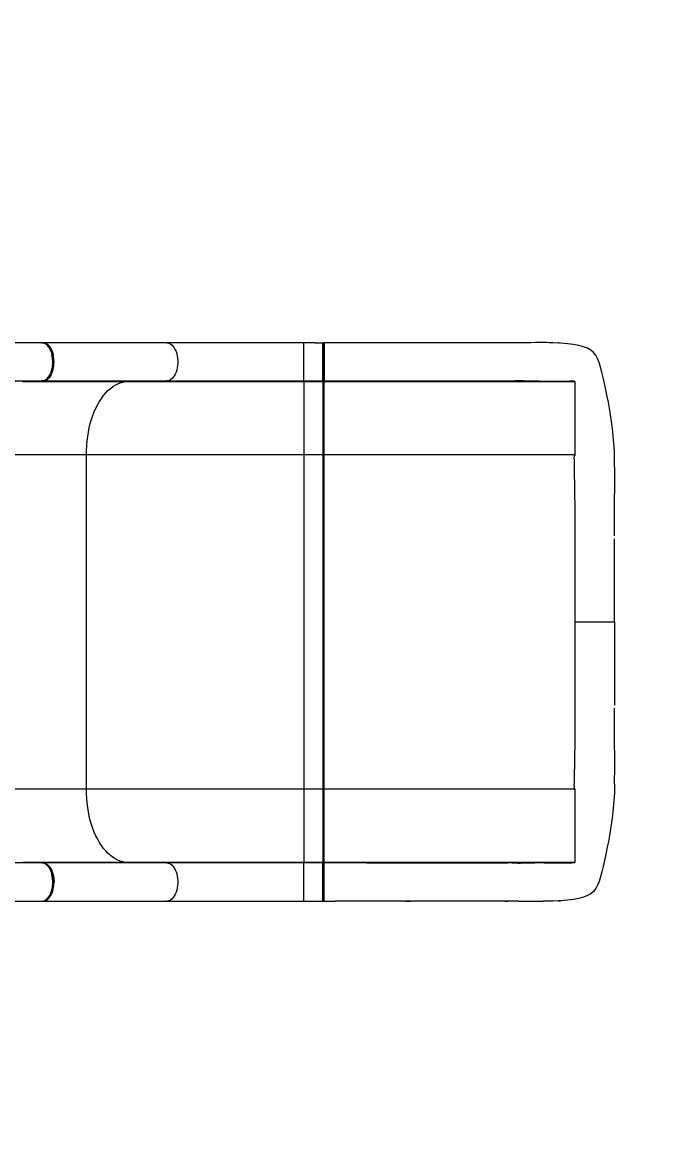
# Model space of a CAD drawing. Header units: millimetres. Extents: x -3852 to 3754, y -3689 to 3034.
# Drawn here: x 682 to 1476, y -1707 to -314 of the extents above; entities that cross this region are included whole.
import ezdxf

# ---------------------------------------------------------------- set-up
doc = ezdxf.new("R2010")
doc.units = ezdxf.units.MM
for name, color, linetype in [('DIKOM_ОБЪЕКТ', 7, 'Continuous'), ('DIKOM_РАЗМЕР_ЗОНА', 7, 'Continuous'), ('DIKOM_РАЗМЕР_ОБЪЕКТА', 7, 'Continuous')]:
    doc.layers.add(name, color=color, linetype=linetype)
doc.styles.add('style1', font='arial.ttf', dxfattribs={"width": 0.8})
doc.dimstyles.new('1-50', dxfattribs={"dimtxt": 300, "dimasz": 200, "dimexe": 100, "dimexo": 0, "dimgap": 100, "dimtad": 1, "dimtxsty": 'style1', "dimcen": 200, "dimclrd": 7, "dimclre": 7, "dimclrt": 7, "dimadec": 1, "dimazin": 2, "dimtfac": 1, "dimtmove": 0, "dimatfit": 2, "dimfxl": 0, "dimlwd": 25, "dimlwe": 18, "dimarcsym": 0})

# ---------------------------------------------------------------- blocks, each defined once
blk = doc.blocks.new('*D0')
at = {"layer": 'Defpoints', "color": 0, "transparency": 16777216}
for p in [(-1645.6, 756.6), (2216.6, 747.4), (2216.6, -2337.9)]:
    blk.add_point(p, dxfattribs=at)
at = {"layer": 'DIKOM_РАЗМЕР_ОБЪЕКТА', "color": 7, "lineweight": 18, "transparency": 16777216}
for p, q in [((-1645.6, 756.6), (-1645.6, -2437.9)), ((2216.6, 747.4), (2216.6, -2437.9))]:
    blk.add_line(p, q, dxfattribs=at)
at = {"layer": 'DIKOM_РАЗМЕР_ОБЪЕКТА', "color": 7, "lineweight": 25, "transparency": 16777216}
blk.add_line((-1445.6, -2337.9), (2016.6, -2337.9), dxfattribs=at)
at = {"layer": 'DIKOM_РАЗМЕР_ОБЪЕКТА', "color": 7, "transparency": 16777216}
for points in [[(-1445.6, -2304.6), (-1445.6, -2371.2), (-1645.6, -2337.9)], [(2016.6, -2304.6), (2016.6, -2371.2), (2216.6, -2337.9)]]:
    blk.add_solid(points, dxfattribs=at)
at = {"layer": 'DIKOM_РАЗМЕР_ОБЪЕКТА', "color": 7, "transparency": 16777216, "insert": (156.9, -2084.6), "char_height": 300, "attachment_point": 5, "style": 'style1'}
blk.add_mtext('3900', dxfattribs=at)
blk = doc.blocks.new('*D2')
at = {"layer": 'Defpoints', "color": 0, "transparency": 16777216}
for p in [(3754.4, 468), (-3145.6, -2016.1), (3754.4, -3589.2)]:
    blk.add_point(p, dxfattribs=at)
at = {"layer": 'DIKOM_РАЗМЕР_ЗОНА', "color": 7, "lineweight": 18, "transparency": 16777216}
for p, q in [((3754.4, 468), (3754.4, -3689.2)), ((-3145.6, -2016.1), (-3145.6, -3689.2))]:
    blk.add_line(p, q, dxfattribs=at)
at = {"layer": 'DIKOM_РАЗМЕР_ЗОНА', "color": 7, "lineweight": 25, "transparency": 16777216}
blk.add_line((-2945.6, -3589.2), (3554.4, -3589.2), dxfattribs=at)
at = {"layer": 'DIKOM_РАЗМЕР_ЗОНА', "color": 7, "transparency": 16777216}
for points in [[(-2945.6, -3555.9), (-2945.6, -3622.5), (-3145.6, -3589.2)], [(3554.4, -3555.9), (3554.4, -3622.5), (3754.4, -3589.2)]]:
    blk.add_solid(points, dxfattribs=at)
at = {"layer": 'DIKOM_РАЗМЕР_ЗОНА', "color": 7, "transparency": 16777216, "insert": (461.9, -3336), "char_height": 300, "attachment_point": 5, "style": 'style1'}
blk.add_mtext('6900', dxfattribs=at)

msp = doc.modelspace()

# ---------------------------------------------------------------- linework, layer by layer
at = {"layer": 'DIKOM_ОБЪЕКТ', "color": 7, "linetype": 'Continuous', "lineweight": 15}
for p, q in [((699.163, -716.617), (604.96, -716.617)), ((707.006, -716.617), (699.163, -716.617)), ((707.006, -716.617), (708.513, -716.617)), ((863.812, -716.617), (708.513, -716.617)), ((1035.885, -716.617), (863.812, -716.617)), ((1035.885, -764.617), (1035.885, -716.617)), ((1049.885, -716.617), (1035.885, -716.617)), ((1049.885, -716.617), (1059.46, -716.617)), ((1051.784, -716.617), (1051.884, -716.606)), ((1051.884, -716.606), (1061.318, -716.598)), ((1059.601, -717.408), (1059.461, -716.733)), ((1060.611, -716.891), (1059.773, -717.729)), ((1075.09, -716.603), (1061.317, -716.608)), ((1061.318, -716.598), (1061.324, -716.784)), ((1075.885, -716.589), (1075.09, -716.59)), ((1290.532, -716.635), (1288.475, -716.658)), ((1291.77, -716.621), (1290.532, -716.635)), ((1356.017, -716.999), (1355.052, -716.934)), ((1356.611, -717.039), (1356.017, -716.999)), ((721.531, -740.617), (722.278, -740.617)), ((604.96, -764.617), (707.006, -764.617)), ((707.006, -764.617), (658.825, -765.618)), ((682.791, -765.12), (815.318, -765.12)), ((705.503, -764.648), (708.513, -764.617)), ((708.513, -764.617), (863.812, -764.617)), ((815.318, -765.12), (863.812, -764.617)), ((815.318, -765.12), (1035.885, -765.12)), ((863.812, -764.617), (1035.885, -764.617)), ((1035.885, -764.617), (1035.885, -765.12)), ((1035.885, -764.617), (1059.46, -764.617)), ((1035.885, -765.12), (1059.46, -765.12)), ((1035.885, -765.12), (1035.885, -857.119)), ((1059.46, -764.525), (1059.628, -764.038)), ((1059.46, -764.617), (1059.46, -765.12)), ((1059.46, -765.12), (1059.46, -857.119)), ((1059.772, -763.31), (1059.772, -763.726)), ((1060.592, -764.324), (1059.93, -763.662)), ((1059.96, -764.62), (1059.96, -764.117)), ((1059.96, -764.195), (1060.592, -764.827)), ((1059.96, -857.119), (1059.96, -764.62)), ((1060.592, -764.324), (1060.592, -764.827)), ((1060.592, -764.827), (1060.592, -857.119)), ((1061.298, -764.329), (1061.299, -764.441)), ((1061.299, -764.617), (1272.165, -764.617)), ((1061.299, -765.12), (1061.299, -764.617)), ((1061.299, -765.12), (1375.803, -765.12)), ((1061.299, -857.119), (1061.299, -765.12)), ((1272.165, -764.617), (1286.459, -764.617)), ((1286.459, -764.617), (1291.803, -764.617)), ((1375.279, -765.061), (1375.741, -765.098)), ((1375.741, -765.098), (1375.799, -765.117)), ((1375.799, -765.117), (1375.803, -765.12)), ((1375.803, -766.445), (1375.803, -766.464)), ((1375.803, -780.784), (1375.803, -785.558)), ((1375.803, -785.558), (1375.803, -806.183)), ((1375.803, -806.183), (1375.803, -812.588)), ((1375.803, -812.588), (1375.803, -836.374)), ((1375.803, -836.374), (1375.803, -849.955)), ((607.563, -857.119), (762.863, -857.119)), ((762.863, -1277.115), (762.863, -857.119)), ((762.863, -857.119), (1035.885, -857.119)), ((1035.885, -857.119), (1059.46, -857.119)), ((1035.885, -857.119), (1035.885, -1277.115)), ((1059.46, -857.119), (1059.46, -1277.115)), ((1059.46, -857.119), (1059.96, -857.119)), ((1059.96, -1277.115), (1059.96, -857.119)), ((1059.96, -857.119), (1060.592, -857.119)), ((1061.299, -857.119), (1060.592, -857.119)), ((1060.592, -857.119), (1060.592, -1277.115)), ((1061.299, -857.119), (1375.803, -857.119)), ((1061.299, -1277.115), (1061.299, -857.119)), ((1375.803, -849.955), (1375.803, -857.119)), ((1375.803, -857.119), (1375.803, -857.607)), ((1375.803, -857.607), (1375.803, -858.218)), ((1425.698, -855.763), (1425.597, -853.434)), ((1425.799, -858.092), (1425.698, -855.763)), ((1375.803, -922.407), (1375.803, -1067.117)), ((1375.803, -1067.117), (1375.803, -1211.827)), ((1425.802, -1067.68), (1425.777, -1088.952)), ((1425.802, -1066.554), (1425.799, -1065.533)), ((1425.803, -1067.117), (1425.802, -1067.68)), ((762.863, -1277.115), (607.563, -1277.115)), ((1035.885, -1277.115), (762.863, -1277.115)), ((1035.885, -1277.115), (1035.885, -1369.114)), ((1059.46, -1277.115), (1035.885, -1277.115)), ((1059.46, -1277.115), (1059.46, -1369.114)), ((1059.46, -1277.115), (1059.96, -1277.115)), ((1059.96, -1369.614), (1059.96, -1277.115)), ((1060.592, -1277.115), (1059.96, -1277.115)), ((1060.592, -1277.115), (1060.592, -1369.407)), ((1061.299, -1277.115), (1060.592, -1277.115)), ((1375.803, -1277.115), (1061.299, -1277.115)), ((1061.299, -1369.114), (1061.299, -1277.115)), ((1375.803, -1276.626), (1375.803, -1276.016)), ((1375.803, -1277.115), (1375.803, -1276.626)), ((1375.803, -1277.115), (1375.803, -1284.279)), ((1375.803, -1284.279), (1375.803, -1297.86)), ((1375.803, -1297.86), (1375.803, -1321.646)), ((1375.803, -1321.646), (1375.803, -1328.051)), ((1375.803, -1328.051), (1375.803, -1348.676)), ((1375.803, -1348.676), (1375.803, -1353.45)), ((707.006, -1369.617), (604.96, -1369.617)), ((658.825, -1368.616), (707.006, -1369.617)), ((815.318, -1369.114), (682.791, -1369.114)), ((708.513, -1369.617), (705.503, -1369.586)), ((708.202, -1369.766), (707.006, -1369.617)), ((863.812, -1369.617), (708.513, -1369.617)), ((863.812, -1369.617), (815.318, -1369.114)), ((1035.885, -1369.114), (815.318, -1369.114)), ((1035.885, -1369.617), (863.812, -1369.617)), ((1035.885, -1369.114), (1035.885, -1369.617)), ((1059.46, -1369.114), (1035.885, -1369.114)), ((1035.885, -1417.617), (1035.885, -1369.617)), ((1059.46, -1369.617), (1035.885, -1369.617)), ((1059.46, -1369.114), (1059.46, -1369.617)), ((1059.46, -1369.724), (1059.46, -1369.617)), ((1060.592, -1369.407), (1059.611, -1370.387)), ((1060.592, -1369.91), (1059.676, -1370.826)), ((1059.96, -1370.117), (1059.96, -1369.614)), ((1060.592, -1369.407), (1060.592, -1369.91)), ((1061.298, -1369.905), (1061.299, -1369.793)), ((1375.803, -1369.114), (1061.299, -1369.114)), ((1061.299, -1369.617), (1061.299, -1369.114)), ((1114.995, -1369.617), (1272.165, -1369.617)), ((1272.165, -1369.617), (1286.459, -1369.617)), ((1286.459, -1369.617), (1291.803, -1369.617)), ((1375.279, -1369.173), (1375.741, -1369.136)), ((1375.741, -1369.136), (1375.799, -1369.117)), ((1375.799, -1369.117), (1375.803, -1369.114)), ((1375.803, -1367.77), (1375.803, -1367.789)), ((604.96, -1417.617), (699.163, -1417.617)), ((699.163, -1417.617), (707.006, -1417.617)), ((708.513, -1417.617), (709.532, -1417.5)), ((708.513, -1417.617), (863.812, -1417.617)), ((863.812, -1417.617), (1035.885, -1417.617)), ((1035.885, -1417.617), (1049.885, -1417.617)), ((1049.885, -1417.617), (1059.46, -1417.617)), ((1051.884, -1417.628), (1051.738, -1417.603)), ((1051.884, -1417.628), (1061.318, -1417.636)), ((1059.736, -1416.468), (1060.611, -1417.343)), ((1060.618, -1417.16), (1060.611, -1417.343)), ((1061.317, -1417.626), (1075.09, -1417.631)), ((1061.318, -1417.636), (1061.324, -1417.447)), ((1075.885, -1417.645), (1075.09, -1417.644)), ((1288.413, -1417.575), (1290.618, -1417.6)), ((1290.618, -1417.6), (1291.77, -1417.613)), ((1355.052, -1417.3), (1355.765, -1417.258))]:
    msp.add_line(p, q, dxfattribs=at)
at = {"layer": 'DIKOM_ОБЪЕКТ', "color": 7, "linetype": 'Continuous', "lineweight": 15, "flags": 128}
for points in [[(707.006, -764.617), (708.448, -764.485), (709.638, -764.174), (710.575, -763.796), (711.266, -763.439), (711.718, -763.167), (712.252, -762.806), (713.237, -762.017), (714.275, -760.999), (715.103, -760.027), (715.95, -758.861), (716.616, -757.801), (716.841, -757.409), (717.163, -756.817), (717.57, -756.005), (717.872, -755.353), (718.075, -754.887), (718.299, -754.343), (719.062, -752.203), (719.723, -749.804), (720.179, -747.585), (720.475, -745.584), (720.713, -742.842), (720.771, -740.612), (720.509, -735.943), (719.725, -731.438), (719.355, -730.012), (718.933, -728.631), (718.578, -727.616), (718.165, -726.561), (717.415, -724.911), (716.844, -723.83), (716.185, -722.732), (715.395, -721.588), (714.657, -720.664), (713.448, -719.407), (712.109, -718.327), (709.702, -717.081), (707.006, -716.617)], [(720.496, -731.545), (719.603, -728.444), (718.449, -725.585), (717.074, -723.064), (715.499, -720.917), (713.749, -719.187), (711.878, -717.929), (709.937, -717.168), (707.933, -716.91)], [(708.513, -716.617), (709.326, -716.659), (710.137, -716.785), (710.799, -716.95), (711.52, -717.196), (712.505, -717.648), (714.398, -718.921), (715.3, -719.737), (715.738, -720.188), (715.953, -720.424), (716.06, -720.544), (716.113, -720.605), (716.139, -720.636), (716.153, -720.651), (716.159, -720.659), (716.162, -720.663), (716.164, -720.665), (716.165, -720.666), (716.165, -720.666), (716.166, -720.666), (716.166, -720.666), (716.166, -720.666), (716.166, -720.666), (716.166, -720.666), (716.166, -720.666), (716.166, -720.666), (716.216, -720.726), (716.635, -721.239), (717.424, -722.324), (718.05, -723.311), (718.563, -724.217), (719.15, -725.382), (720.319, -728.273), (721.231, -731.433)], [(863.812, -716.617), (865.537, -716.806), (867.236, -717.371), (868.88, -718.302), (870.444, -719.586), (871.903, -721.201), (873.235, -723.122), (874.419, -725.319), (875.435, -727.757), (876.268, -730.398), (876.904, -733.201), (877.334, -736.12), (877.551, -739.11), (877.551, -742.124), (877.334, -745.114), (876.904, -748.033), (876.268, -750.836), (875.435, -753.477), (874.419, -755.915), (873.235, -758.112), (871.903, -760.033), (870.444, -761.648), (868.88, -762.932), (867.236, -763.863), (865.537, -764.428), (863.812, -764.617)], [(1059.46, -740.617), (1059.461, -735.93), (1059.46, -731.435), (1059.461, -727.28), (1059.461, -725.39), (1059.46, -724.499), (1059.46, -724.068), (1059.46, -723.856), (1059.46, -723.751), (1059.46, -723.699), (1059.46, -723.673), (1059.46, -723.66), (1059.46, -723.653), (1059.46, -723.65), (1059.46, -723.648), (1059.46, -723.648), (1059.46, -723.647), (1059.46, -723.647), (1059.46, -723.647), (1059.46, -723.647), (1059.46, -723.647), (1059.46, -723.647), (1059.46, -723.647), (1059.46, -723.463), (1059.46, -722.793), (1059.461, -721.858), (1059.461, -721.197), (1059.461, -720.663), (1059.461, -719.455), (1059.46, -718.927), (1059.46, -718.682), (1059.46, -718.564), (1059.46, -718.507), (1059.46, -718.478), (1059.46, -718.464), (1059.46, -718.457), (1059.46, -718.454), (1059.46, -718.452), (1059.46, -718.451), (1059.46, -718.451), (1059.46, -718.45), (1059.46, -718.45), (1059.46, -718.45), (1059.46, -718.45), (1059.46, -718.45), (1059.46, -718.45), (1059.46, -718.45), (1059.46, -718.358), (1059.46, -718.01), (1059.461, -717.559), (1059.461, -717.312)], [(1059.628, -764.038), (1059.693, -763.851), (1059.861, -762.705), (1059.937, -761.37), (1059.957, -760.043), (1059.958, -758.462), (1059.957, -756.781), (1059.959, -754.942), (1059.958, -751.989), (1059.958, -748.812), (1059.959, -745.457), (1059.958, -742.012), (1059.958, -738.506), (1059.959, -735.06), (1059.957, -731.744), (1059.959, -728.71), (1059.959, -726.843), (1059.957, -725.029), (1059.941, -722.805), (1059.897, -720.94), (1059.799, -719.127), (1059.645, -717.619), (1059.601, -717.408)], [(1059.772, -717.507), (1059.774, -717.948), (1059.773, -718.864)], [(1060.611, -716.891), (1060.627, -717.328), (1060.634, -718.669), (1060.632, -720.847), (1060.624, -723.799), (1060.611, -727.39), (1060.596, -731.488), (1060.581, -735.949), (1060.569, -740.595), (1060.562, -745.213), (1060.561, -749.663), (1060.564, -753.768), (1060.571, -757.357), (1060.579, -760.319), (1060.587, -762.511), (1060.59, -763.867), (1060.592, -764.324)], [(1061.329, -716.672), (1060.945, -716.745), (1060.618, -716.961)], [(1061.324, -716.784), (1061.333, -717.041), (1061.339, -718.4), (1061.338, -720.605), (1061.331, -723.595), (1061.318, -727.231), (1061.304, -731.38), (1061.289, -735.895), (1061.278, -740.597), (1061.272, -745.271), (1061.27, -749.774), (1061.273, -753.929), (1061.28, -757.562), (1061.287, -760.56), (1061.294, -762.78), (1061.298, -764.154), (1061.298, -764.329)], [(1304.553, -716.71), (1301.674, -716.71), (1293.701, -716.646), (1290.532, -716.653), (1285.572, -716.665), (1277.511, -716.713), (1269.45, -716.75), (1204.947, -716.734), (1165.374, -716.641), (1140.416, -716.582), (1075.885, -716.589)], [(1169.527, -716.65), (1167.106, -716.634), (1163.644, -716.617)], [(1344.84, -716.631), (1343.814, -716.585), (1341.367, -716.516), (1338.366, -716.484), (1334.814, -716.479), (1330.789, -716.493), (1326.595, -716.521), (1320.845, -716.568), (1314.986, -716.62), (1309.088, -716.676), (1304.678, -716.718), (1304.553, -716.718)], [(1425.848, -863.598), (1425.842, -862.674), (1425.58, -852.805), (1424.978, -843.015), (1424.161, -833.444), (1423.171, -824.257), (1422.032, -815.418), (1420.771, -806.92), (1419.438, -798.912), (1418.063, -791.363), (1416.661, -784.21), (1414.9, -775.751), (1413.176, -767.796), (1411.523, -760.327), (1409.907, -753.388), (1408.259, -747.081), (1406.495, -741.459), (1404.518, -736.56), (1402.192, -732.348), (1399.371, -728.814), (1395.939, -725.925), (1391.765, -723.598), (1386.747, -721.695), (1380.876, -720.11), (1374.143, -718.811), (1366.593, -717.809), (1358.196, -717.107), (1348.912, -716.709), (1344.84, -716.652)], [(721.531, -740.617), (721.27, -735.982), (720.496, -731.545)], [(720.496, -749.689), (719.244, -753.78), (717.548, -757.38)], [(721.531, -740.617), (721.272, -745.232), (720.496, -749.689)], [(1059.46, -764.617), (1059.46, -764.153), (1059.46, -762.78), (1059.46, -761.769), (1059.461, -761.186), (1059.461, -760.876), (1059.461, -760.716), (1059.461, -760.635), (1059.461, -760.595), (1059.461, -760.574), (1059.461, -760.564), (1059.461, -760.559), (1059.461, -760.556), (1059.461, -760.555), (1059.461, -760.554), (1059.461, -760.554), (1059.461, -760.554), (1059.461, -760.554), (1059.461, -760.554), (1059.461, -760.554), (1059.461, -760.554), (1059.461, -760.126), (1059.461, -759.152), (1059.46, -758.256), (1059.46, -757.576), (1059.46, -755.826), (1059.461, -754.895), (1059.461, -754.416), (1059.461, -754.174), (1059.461, -754.052), (1059.461, -753.99), (1059.461, -753.96), (1059.461, -753.945), (1059.461, -753.937), (1059.461, -753.933), (1059.461, -753.931), (1059.461, -753.93), (1059.461, -753.93), (1059.461, -753.929), (1059.461, -753.929), (1059.461, -753.929), (1059.461, -753.929), (1059.461, -753.929), (1059.461, -753.297), (1059.461, -751.918), (1059.46, -750.694), (1059.46, -749.792), (1059.46, -747.574), (1059.461, -746.438), (1059.461, -745.865), (1059.461, -745.577), (1059.461, -745.433), (1059.461, -745.361), (1059.461, -745.325), (1059.461, -745.307), (1059.461, -745.298), (1059.461, -745.293), (1059.461, -745.291), (1059.461, -745.29), (1059.461, -745.289), (1059.461, -745.289), (1059.461, -745.289), (1059.461, -745.289), (1059.461, -745.289), (1059.461, -745.289), (1059.461, -745.289), (1059.461, -745.022), (1059.461, -744.234), (1059.461, -742.973), (1059.46, -741.605), (1059.46, -740.617)], [(708.513, -764.617), (708.199, -764.541), (707.933, -764.324)], [(718.246, -757.587), (717.244, -759.172), (716.158, -760.576), (715.001, -761.784), (714.077, -762.569), (713.217, -763.172), (712.051, -763.81), (711.024, -764.214), (710.163, -764.444), (709.156, -764.579)], [(717.548, -757.38), (715.485, -760.333), (713.135, -762.521), (710.588, -763.868), (710.256, -763.925)], [(762.863, -857.119), (762.966, -851.364), (763.276, -845.631), (763.79, -839.944), (764.508, -834.324), (765.426, -828.793), (766.541, -823.373), (767.847, -818.086), (769.342, -812.951), (771.017, -807.989), (772.867, -803.22), (774.885, -798.661), (777.062, -794.332), (779.39, -790.249), (781.86, -786.427), (784.463, -782.883), (787.187, -779.629), (790.023, -776.678), (792.959, -774.043), (795.984, -771.733), (799.086, -769.758), (802.253, -768.124), (805.472, -766.84), (808.731, -765.909), (812.017, -765.335), (815.318, -765.12)], [(1060.843, -764.491), (1061.013, -764.563), (1061.303, -764.538)], [(1061.298, -764.409), (1093.856, -764.589), (1114.995, -764.602)], [(1291.803, -764.617), (1301.119, -764.62), (1310.499, -764.629), (1319.759, -764.645), (1328.708, -764.668), (1337.164, -764.696), (1344.966, -764.73), (1351.979, -764.768), (1358.107, -764.81)], [(1291.827, -764.601), (1293.305, -764.588), (1296.849, -764.419), (1300.571, -764.224), (1302.477, -764.15), (1304.733, -764.11), (1307.698, -764.117), (1311.339, -764.17), (1315.597, -764.264), (1320.387, -764.385), (1325.591, -764.515), (1331.061, -764.628), (1336.615, -764.694), (1337.192, -764.696)], [(1358.107, -764.81), (1362.33, -764.845), (1366.023, -764.883), (1369.154, -764.922)], [(1375.803, -765.12), (1375.803, -765.475), (1375.803, -766.445)], [(1375.803, -766.464), (1375.801, -766.922), (1375.803, -767.903)], [(1375.803, -767.903), (1375.805, -769.667), (1375.805, -771.336), (1375.804, -774.274), (1375.803, -777.14), (1375.803, -780.784)], [(1375.803, -858.218), (1375.555, -858.278), (1375.452, -858.352), (1375.374, -858.453), (1375.16, -858.915), (1374.86, -861.286), (1374.903, -863.723), (1374.959, -866.196), (1375.002, -868.563), (1375.027, -870.034), (1375.041, -870.961), (1375.07, -872.838), (1375.1, -874.829), (1375.124, -876.344), (1375.177, -879.747), (1375.231, -883.181), (1375.286, -886.645), (1375.342, -890.14), (1375.577, -905.583), (1375.803, -922.407)], [(1425.814, -958.844), (1425.821, -957.068), (1425.801, -954.562), (1425.746, -950.734), (1425.689, -946.356), (1425.655, -941.431), (1425.663, -934.806), (1425.715, -927.866), (1425.767, -921.736), (1425.816, -916.454), (1425.863, -912.014), (1425.919, -907.653), (1425.971, -904.628), (1425.994, -903.507), (1426.014, -901.721), (1426.028, -899.075), (1426.035, -895.551), (1426.032, -891.117), (1426.015, -885.719), (1425.983, -879.612), (1425.947, -874.271), (1425.924, -871.269), (1425.904, -868.738), (1425.886, -866.658), (1425.869, -864.969), (1425.849, -863.598)], [(1425.803, -1067.117), (1425.746, -1018.448), (1425.784, -969.786), (1425.807, -962.905)], [(1425.472, -1067.117), (1425.798, -1065.693), (1425.799, -1065.386)], [(1425.777, -1088.952), (1425.746, -1115.786), (1425.784, -1164.448), (1425.808, -1171.403)], [(1425.849, -1270.636), (1425.869, -1269.264), (1425.886, -1267.576), (1425.908, -1264.959), (1425.935, -1261.645), (1425.964, -1257.635), (1425.998, -1252.066), (1426.024, -1246.289), (1426.035, -1240.605), (1426.031, -1236.155), (1426.016, -1232.878), (1425.997, -1230.916), (1425.973, -1229.729), (1425.947, -1228.381), (1425.92, -1226.679), (1425.892, -1224.624), (1425.863, -1222.22), (1425.824, -1218.579), (1425.783, -1214.352), (1425.741, -1209.54), (1425.697, -1204.134), (1425.658, -1198.27), (1425.655, -1192.802), (1425.689, -1187.878), (1425.746, -1183.5), (1425.801, -1179.671), (1425.821, -1177.166), (1425.814, -1175.39)], [(1375.803, -1211.827), (1375.342, -1244.094), (1375.088, -1260.227), (1374.954, -1268.294), (1374.865, -1272.326), (1374.92, -1274.339), (1375.16, -1275.319), (1375.374, -1275.78), (1375.452, -1275.882), (1375.555, -1275.956), (1375.803, -1276.016)], [(815.318, -1369.114), (812.017, -1368.899), (808.731, -1368.325), (805.472, -1367.394), (802.253, -1366.109), (799.086, -1364.476), (795.984, -1362.501), (792.959, -1360.191), (790.023, -1357.555), (787.187, -1354.605), (784.463, -1351.351), (781.86, -1347.807), (779.39, -1343.985), (777.062, -1339.902), (774.885, -1335.572), (772.867, -1331.014), (771.017, -1326.245), (769.342, -1321.283), (767.847, -1316.148), (766.541, -1310.861), (765.426, -1305.441), (764.508, -1299.91), (763.79, -1294.29), (763.276, -1288.602), (762.966, -1282.87), (762.863, -1277.115)], [(1425.848, -1270.636), (1425.842, -1271.56), (1425.58, -1281.429), (1424.978, -1291.218), (1424.161, -1300.79), (1423.171, -1309.977), (1422.032, -1318.816), (1420.771, -1327.314), (1419.438, -1335.322), (1418.063, -1342.871), (1416.661, -1350.024), (1414.9, -1358.483), (1413.176, -1366.438), (1411.523, -1373.907), (1409.907, -1380.846), (1408.259, -1387.153), (1406.495, -1392.775), (1404.518, -1397.674), (1402.192, -1401.886), (1399.371, -1405.42), (1395.939, -1408.309), (1391.765, -1410.636), (1386.747, -1412.539), (1380.876, -1414.124), (1374.143, -1415.423), (1366.593, -1416.425), (1358.196, -1417.126), (1355.765, -1417.231), (1348.912, -1417.525), (1338.9, -1417.665), (1336.303, -1417.66)], [(1375.803, -1353.45), (1375.803, -1356.137), (1375.803, -1358.41), (1375.804, -1360.314), (1375.805, -1362.24), (1375.805, -1363.788), (1375.805, -1365.114), (1375.803, -1366.331)], [(708.361, -1417.47), (708.868, -1417.397), (710.039, -1417.027), (711.245, -1416.451), (712.389, -1415.706), (713.876, -1414.416), (715.31, -1412.759), (716.633, -1410.772), (717.015, -1410.093), (717.419, -1409.315), (717.808, -1408.496), (718.039, -1407.971), (718.303, -1407.332), (719.064, -1405.195), (719.725, -1402.794), (720.181, -1400.574), (720.476, -1398.576), (720.712, -1395.849), (720.771, -1393.623), (720.508, -1388.936), (719.721, -1384.423), (719.351, -1382.999), (718.929, -1381.62), (718.575, -1380.608), (718.162, -1379.554), (717.41, -1377.9), (716.868, -1376.874), (716.395, -1376.065), (715.793, -1375.142), (715.219, -1374.355), (714.669, -1373.678), (712.263, -1371.436), (711.526, -1370.948), (711.138, -1370.724), (710.373, -1370.346), (708.968, -1369.862), (708.202, -1369.766)], [(709.713, -1369.708), (708.901, -1369.636), (708.372, -1369.64)], [(708.513, -1369.617), (709.957, -1369.749), (711.148, -1370.061), (712.085, -1370.439), (712.774, -1370.796), (713.225, -1371.067), (713.79, -1371.45), (714.608, -1372.098), (715.402, -1372.838), (716.165, -1373.666), (716.897, -1374.58), (717.592, -1375.576), (718.098, -1376.391), (718.455, -1377.018), (719.462, -1379.07), (720.137, -1380.757), (720.771, -1382.695), (721.283, -1384.656), (722.014, -1388.924), (722.278, -1393.617)], [(710.263, -1370.308), (710.575, -1370.361), (713.131, -1371.71), (715.477, -1373.891), (717.538, -1376.836), (719.233, -1380.426), (720.488, -1384.509), (721.268, -1388.965), (721.531, -1393.595), (721.27, -1398.249), (720.498, -1402.679), (719.241, -1406.786), (717.555, -1410.368), (715.497, -1413.32), (713.145, -1415.514), (710.597, -1416.865), (710.256, -1416.924)], [(863.812, -1369.617), (865.537, -1369.806), (867.236, -1370.371), (868.88, -1371.302), (870.444, -1372.586), (871.903, -1374.201), (873.235, -1376.122), (874.419, -1378.319), (875.435, -1380.757), (876.268, -1383.398), (876.904, -1386.201), (877.334, -1389.12), (877.551, -1392.11), (877.551, -1395.124), (877.334, -1398.114), (876.904, -1401.033), (876.268, -1403.836), (875.435, -1406.477), (874.419, -1408.915), (873.235, -1411.112), (871.903, -1413.033), (870.444, -1414.648), (868.88, -1415.932), (867.236, -1416.863), (865.537, -1417.428), (863.812, -1417.617)], [(1059.461, -1417.501), (1059.694, -1416.772), (1059.861, -1415.563), (1059.937, -1414.175), (1059.957, -1412.806), (1059.958, -1411.179), (1059.958, -1409.47), (1059.959, -1407.611), (1059.958, -1404.615), (1059.958, -1401.426), (1059.959, -1398.04), (1059.958, -1394.569), (1059.958, -1391.07), (1059.959, -1387.655), (1059.957, -1384.358), (1059.959, -1381.345), (1059.959, -1379.508), (1059.957, -1377.716), (1059.941, -1375.537), (1059.897, -1373.734), (1059.799, -1371.975), (1059.644, -1370.535), (1059.46, -1369.709)], [(1059.461, -1417.453), (1059.461, -1417.397), (1059.461, -1417.028), (1059.461, -1416.431), (1059.46, -1415.664), (1059.461, -1414.415), (1059.461, -1412.72), (1059.46, -1410.76), (1059.46, -1409.584), (1059.461, -1408.237), (1059.461, -1406.969), (1059.461, -1404.852), (1059.46, -1402.575), (1059.461, -1400.593), (1059.461, -1398.303), (1059.461, -1395.968), (1059.46, -1394.791), (1059.46, -1394.201), (1059.46, -1393.906), (1059.46, -1393.758), (1059.46, -1393.684), (1059.46, -1393.647), (1059.46, -1393.629), (1059.46, -1393.62), (1059.46, -1393.615), (1059.46, -1393.613), (1059.46, -1393.612), (1059.46, -1393.611), (1059.46, -1393.611), (1059.46, -1393.611), (1059.46, -1393.611), (1059.46, -1393.611), (1059.46, -1393.611), (1059.46, -1393.611), (1059.46, -1393.323), (1059.46, -1392.335), (1059.461, -1390.878), (1059.461, -1389.758), (1059.461, -1388.94), (1059.461, -1386.656), (1059.46, -1385.537), (1059.46, -1384.985), (1059.46, -1384.711), (1059.46, -1384.574), (1059.46, -1384.506), (1059.46, -1384.472), (1059.46, -1384.455), (1059.46, -1384.446), (1059.46, -1384.442), (1059.46, -1384.44), (1059.46, -1384.439), (1059.46, -1384.439), (1059.46, -1384.438), (1059.46, -1384.438), (1059.46, -1384.438), (1059.46, -1384.438), (1059.46, -1384.438), (1059.46, -1384.438), (1059.46, -1384.184), (1059.46, -1383.288), (1059.461, -1381.979), (1059.461, -1381.001), (1059.461, -1380.302), (1059.461, -1378.405), (1059.46, -1377.511), (1059.46, -1377.078), (1059.46, -1376.866), (1059.46, -1376.76), (1059.46, -1376.708), (1059.46, -1376.682), (1059.46, -1376.669), (1059.46, -1376.662), (1059.46, -1376.659), (1059.46, -1376.657), (1059.46, -1376.657), (1059.46, -1376.656), (1059.46, -1376.656), (1059.46, -1376.656), (1059.46, -1376.656), (1059.46, -1376.656), (1059.46, -1376.656), (1059.46, -1376.656), (1059.46, -1376.462), (1059.461, -1375.08), (1059.461, -1373.927), (1059.461, -1373.047), (1059.461, -1372.191), (1059.46, -1371.453), (1059.46, -1370.659), (1059.46, -1370.342), (1059.46, -1370.205), (1059.46, -1370.142), (1059.46, -1370.111), (1059.46, -1370.097), (1059.46, -1370.089), (1059.46, -1370.086), (1059.46, -1370.084), (1059.46, -1370.083), (1059.46, -1370.082), (1059.46, -1370.082), (1059.46, -1370.082), (1059.46, -1370.082), (1059.46, -1370.082), (1059.46, -1370.082), (1059.46, -1370.082), (1059.46, -1370.082), (1059.46, -1370.082), (1059.46, -1370.082), (1059.46, -1370.082), (1059.46, -1370.082), (1059.46, -1370.081), (1059.46, -1370.08), (1059.46, -1370.075), (1059.46, -1370.053), (1059.46, -1369.973), (1059.46, -1369.857), (1059.46, -1369.734), (1059.46, -1369.724)], [(1060.592, -1369.91), (1060.59, -1370.366), (1060.587, -1371.721), (1060.579, -1373.913), (1060.571, -1376.873), (1060.564, -1380.459), (1060.561, -1384.563), (1060.562, -1389.01), (1060.569, -1393.627), (1060.581, -1398.274), (1060.596, -1402.714), (1060.611, -1406.826), (1060.624, -1410.413), (1060.632, -1413.37), (1060.634, -1415.559), (1060.627, -1416.9), (1060.618, -1417.16)], [(1061.303, -1369.696), (1061.013, -1369.67), (1060.843, -1369.743)], [(1061.324, -1417.447), (1061.333, -1417.187), (1061.339, -1415.829), (1061.338, -1413.612), (1061.331, -1410.617), (1061.318, -1406.985), (1061.303, -1402.822), (1061.289, -1398.327), (1061.278, -1393.625), (1061.272, -1388.952), (1061.27, -1384.451), (1061.273, -1380.298), (1061.28, -1376.668), (1061.287, -1373.671), (1061.294, -1371.452), (1061.298, -1370.08), (1061.298, -1369.905)], [(1114.995, -1369.632), (1093.856, -1369.644), (1061.298, -1369.824)], [(1337.192, -1369.538), (1336.615, -1369.54), (1331.061, -1369.605), (1325.591, -1369.719), (1320.387, -1369.849), (1315.597, -1369.97), (1311.339, -1370.064), (1307.698, -1370.117), (1304.733, -1370.123), (1302.477, -1370.084), (1300.571, -1370.01), (1296.849, -1369.814), (1293.305, -1369.646), (1291.79, -1369.632)], [(1337.192, -1369.538), (1344.966, -1369.504), (1351.979, -1369.466), (1358.107, -1369.424)], [(1358.107, -1369.424), (1362.33, -1369.389), (1366.023, -1369.351), (1369.154, -1369.312)], [(1375.803, -1366.331), (1375.801, -1367.312), (1375.803, -1367.77)], [(1375.803, -1367.789), (1375.803, -1368.759), (1375.803, -1369.114)], [(709.532, -1417.5), (710.314, -1417.411), (712.084, -1416.796), (713.617, -1415.906), (714.958, -1414.824), (716.167, -1413.565), (717.202, -1412.232), (718.039, -1410.943), (719.023, -1409.118), (719.924, -1407.043), (720.658, -1404.917), (721.277, -1402.602), (721.821, -1399.756), (722.16, -1396.767), (722.278, -1393.617)], [(707.006, -1417.617), (707.421, -1417.606), (708.361, -1417.47)], [(1059.46, -1417.617), (1059.46, -1417.606), (1059.461, -1417.453)], [(1060.619, -1417.272), (1060.945, -1417.487), (1061.329, -1417.56)], [(1305.789, -1417.524), (1301.674, -1417.524), (1293.701, -1417.588), (1290.618, -1417.581), (1285.572, -1417.569), (1277.511, -1417.521), (1269.45, -1417.484), (1204.947, -1417.5), (1165.913, -1417.592), (1140.416, -1417.652), (1075.885, -1417.645)], [(1163.644, -1417.617), (1168.182, -1417.593), (1169.614, -1417.583)], [(1305.789, -1417.516), (1308.817, -1417.546), (1313.548, -1417.599), (1317.726, -1417.641), (1321.403, -1417.679), (1325.302, -1417.714), (1329.519, -1417.731), (1333.969, -1417.703), (1336.303, -1417.661)], [(1355.765, -1417.258), (1357.178, -1417.177), (1357.423, -1417.16)]]:
    msp.add_lwpolyline(points, dxfattribs=at)
at = {"layer": 'DIKOM_ОБЪЕКТ', "color": 7, "linetype": 'Continuous', "lineweight": 15}
for centre, radius, start, end in [((708.521, -717.334), 0.718, 90.66101, 131.431544), ((982.665, -717.129), 76.797, 359.863701, 0.382808), ((721.293, -734.263), 2.833, 91.255522, 106.329654), ((682.295, -740.512), 39.983, 359.849769, 13.147167), ((693.083, -743.527), 28.838, 330.758697, 347.434123), ((721.293, -746.971), 2.833, 253.670345, 268.744479), ((682.682, -740.77), 39.597, 346.787584, 0.220938), ((708.533, -758.662), 5.955, 269.807019, 276.010551), ((718.305, -756.134), 1.458, 238.763004, 267.717291), ((1059.46, -764.117), 0.5, 270.00038, 51.340339), ((1059.46, -764.62), 0.5, 269.9993, 359.911477), ((1061.299, -763.617), 1, 225.002315, 269.997187), ((1061.299, -764.12), 1, 225.000668, 270.000097), ((1368.994, -917.812), 152.89, 87.643902, 89.940237), ((1059.46, -1369.614), 0.5, 0.088662, 90.000701), ((1061.299, -1370.114), 1, 89.999903, 134.999332), ((1061.299, -1370.617), 1, 90.001603, 134.998691), ((1368.994, -1216.416), 152.896, 270.059812, 272.356064)]:
    msp.add_arc(centre, radius, start, end, dxfattribs=at)
msp.add_open_spline([(1375.803, -1067.117), (1378.258, -1067.117), (1383.174, -1067.117), (1390.393, -1067.117), (1397.305, -1067.117), (1403.753, -1067.117), (1409.594, -1067.117), (1414.601, -1067.117), (1418.708, -1067.117), (1421.921, -1067.117), (1424.15, -1067.117), (1425.321, -1067.117), (1425.454, -1067.117), (1425.473, -1067.117)], degree=3, knots=[0, 0, 0, 0, 0.10031987, 0.20081942, 0.30145866, 0.40219576, 0.50298878, 0.60379464, 0.69882374, 0.79379237, 0.88866456, 0.98340446, 1, 1, 1, 1], dxfattribs=at)

# ---------------------------------------------------------------- dimensions: what is measured, and where the dimension line sits
at = {"layer": 'DIKOM_РАЗМЕР_ЗОНА'}
dim = msp.add_linear_dim(base=(3754.427, -3589.192), p1=(-3145.573, -2016.117), p2=(3754.427, 468.045), dimstyle='1-50', dxfattribs=at)
dim.commit()
dim.dimension.update_dxf_attribs({"geometry": '*D2', "text_midpoint": (461.883, -3589.192), "dimtype": 160})
at = {"layer": 'DIKOM_РАЗМЕР_ОБЪЕКТА'}
dim = msp.add_linear_dim(base=(2216.649, -2337.904), p1=(-1645.573, 756.639), p2=(2216.649, 747.383), text='3900', dimstyle='1-50', dxfattribs=at)
dim.commit()
dim.dimension.update_dxf_attribs({"geometry": '*D0', "text_midpoint": (156.888, -2337.904), "dimtype": 160})

doc.saveas('drawing.dxf')
